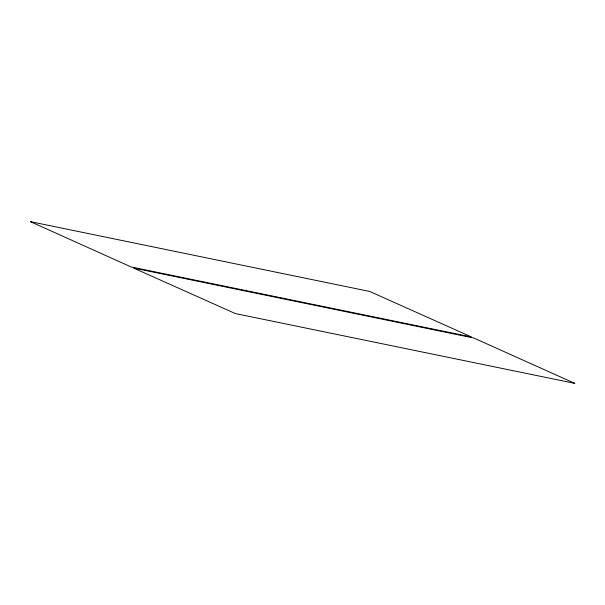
<?xml version="1.0" encoding="UTF-8"?>
<svg xmlns="http://www.w3.org/2000/svg" width="605" height="605" viewBox="0 0 605 605"><rect width="100%" height="100%" fill="white"/><g stroke="black" fill="none" stroke-linecap="round" stroke-linejoin="round"><path stroke-width="0.91" d="M30.409 221.649L131.172 266.979L471.552 337L369.647 291.436L30.409 221.649M574.75 383.358L235.353 313.564L133.448 268L473.828 338.021L574.75 383.358"/></g></svg>
